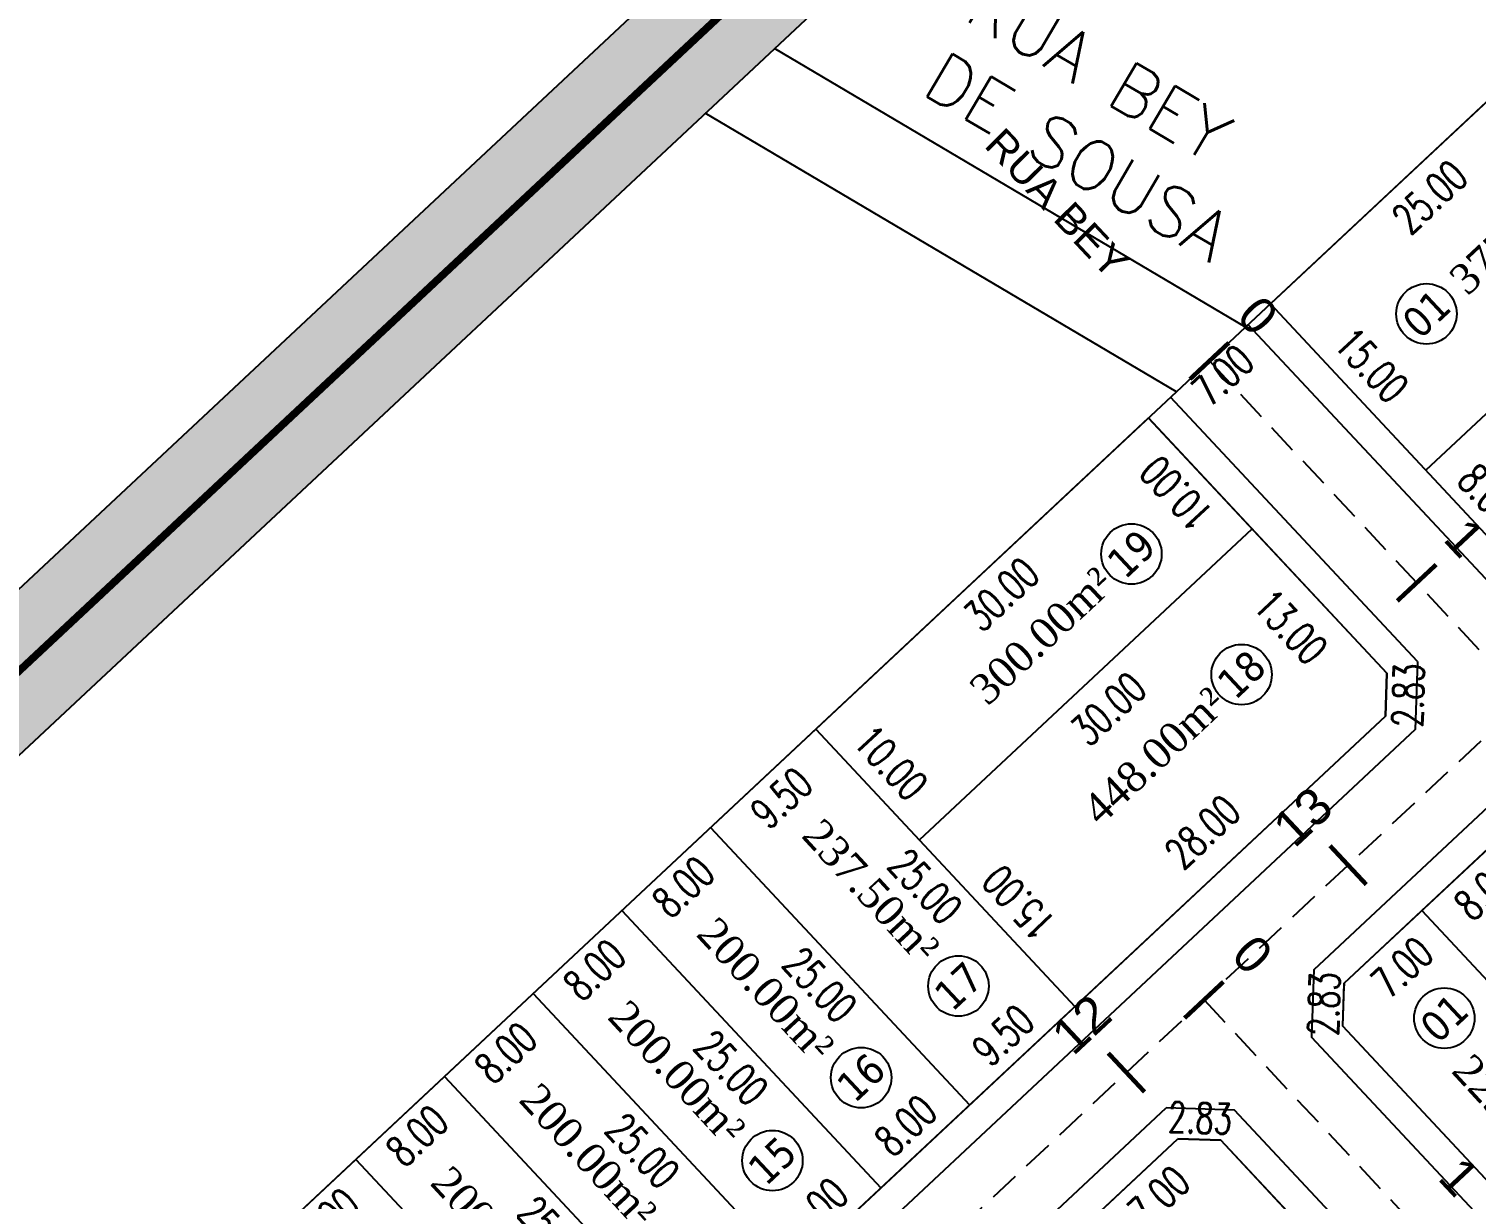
# Model space of a CAD drawing. Header units: metres. Extents: x 437145 to 443371, y 9612590 to 9615494.
# Drawn here: x 437331.1 to 437426.4, y 9614847.7 to 9614924.8 of the extents above; entities that cross this region are included whole.
import ezdxf

# ---------------------------------------------------------------- set-up
doc = ezdxf.new("R2010")
doc.units = ezdxf.units.M
for name, pattern in [('ACAD_ISO02W100', [15, 12, -3]), ('DASHED2', [0.375, 0.25, -0.125]), ('HIDDEN', [9.524999999999995, 6.349999999999998, -3.174999999999998])]:
    doc.linetypes.add(name, pattern=pattern)
for name, color, linetype in [('ADUTORA', 90, 'Continuous'), ('Auxiliar', 7, 'Continuous'), ('COTAS', 10, 'Continuous'), ('Eixo Acesso', 2, 'ACAD_ISO02W100'), ('Estacas', 7, 'Continuous'), ('Layer3', 1, 'Continuous'), ('M_FIO', 32, 'Continuous'), ('ÁREA', 7, 'Continuous')]:
    doc.layers.add(name, color=color, linetype=linetype)
doc.layers.get('0').off()
doc.styles.add('ARIAL', font='arial.ttf')
doc.styles.add('COTAS', font='romans.shx', dxfattribs={"width": 0.7})
doc.styles.add('symplex', font='simplex.shx', dxfattribs={"bigfont": 'bigfont.shx'})
doc.styles.add('tahoma', font='tahoma.ttf')
doc.styles.add('ÁREA', font='times.ttf', dxfattribs={"height": 2})
doc.dimstyles.new('C-75', dxfattribs={"dimtxt": 2, "dimasz": 0.2, "dimexe": 0, "dimexo": 0, "dimgap": 1, "dimtad": 0, "dimzin": 4, "dimdsep": 46, "dimtxsty": 'COTAS', "dimblk1": 'BOL-COT', "dimblk2": 'BOL-COT', "dimsah": 1, "dimcen": 0.1, "dimse1": 1, "dimse2": 1, "dimsd1": 1, "dimsd2": 1, "dimclrd": 8, "dimclre": 256, "dimaunit": 1, "dimadec": 3, "dimazin": 0, "dimtfac": 0.5, "dimtix": 1, "dimtmove": 0, "dimatfit": 3, "dimldrblk": 'BOL-COT', "dimfxl": 1, "dimtolj": 1, "dimtzin": 0, "dimarcsym": 0})

# ---------------------------------------------------------------- blocks, each defined once
blk = doc.blocks.new('Est')
at = {"const_width": 0.2}
blk.add_lwpolyline([(0, -1.19999999925494), (0, 1.200000001117586)], dxfattribs=at)
blk = doc.blocks.new('*D6')
at = {"layer": 'Layer3', "transparency": 16777216, "insert": (2656.772232260817, 1163.433804461132), "char_height": 2, "attachment_point": 5, "rotation": 0.0020370372190441828, "style": 'COTAS'}
blk.add_mtext('\\A1;8.00', dxfattribs=at)
blk = doc.blocks.new('BOL-COT')
at = {"layer": 'COTAS'}
for p, q in [((-1.999999999999943, 8.53e-14), (2, 8.53e-14)), ((0, -2.999999999999971), (0, 3.000000000000028))]:
    blk.add_line(p, q, dxfattribs=at)
blk.add_circle((0, 0), 0.4, dxfattribs=at)
blk = doc.blocks.new('*D10')
at = {"layer": 'Layer3', "transparency": 16777216, "insert": (2665.522233454592, 1163.393598151724), "char_height": 2, "attachment_point": 5, "rotation": 0.0020445295044816455, "style": 'COTAS'}
blk.add_mtext('\\A1;9.50', dxfattribs=at)
blk = doc.blocks.new('*D11')
at = {"layer": 'Layer3', "transparency": 16777216, "insert": (2723.757825968489, 1184.529976894479), "char_height": 2, "attachment_point": 5, "rotation": 0.0020370569627687447, "style": 'COTAS'}
blk.add_mtext('\\A1;25.00', dxfattribs=at)
blk = doc.blocks.new('*D34')
at = {"layer": 'Layer3', "transparency": 16777216, "insert": (2648.772232264538, 1163.433519210066), "char_height": 2, "attachment_point": 5, "rotation": 0.002037063899419806, "style": 'COTAS'}
blk.add_mtext('\\A1;8.00', dxfattribs=at)
blk = doc.blocks.new('*D61')
at = {"layer": 'Layer3', "transparency": 16777216, "insert": (2668.461041046854, 1174.053261743205), "char_height": 2, "attachment_point": 5, "rotation": 270.0020367620242, "style": 'COTAS'}
blk.add_mtext('\\A1;25.00', dxfattribs=at)
blk = doc.blocks.new('*D62')
at = {"layer": 'Layer3', "transparency": 16777216, "insert": (2658.96104105416, 1174.052923383473), "char_height": 2, "attachment_point": 5, "rotation": 270.0020367618906, "style": 'COTAS'}
blk.add_mtext('\\A1;25.00', dxfattribs=at)
blk = doc.blocks.new('*D63')
at = {"layer": 'Layer3', "transparency": 16777216, "insert": (2650.961041058612, 1174.052638959475), "char_height": 2, "attachment_point": 5, "rotation": 270.00203676015633, "style": 'COTAS'}
blk.add_mtext('\\A1;25.00', dxfattribs=at)
blk = doc.blocks.new('*D64')
at = {"layer": 'Layer3', "transparency": 16777216, "insert": (2642.961041062337, 1174.052356304879), "char_height": 2, "attachment_point": 5, "rotation": 270.002036762024, "style": 'COTAS'}
blk.add_mtext('\\A1;25.00', dxfattribs=at)
blk = doc.blocks.new('*D65')
at = {"layer": 'Layer3', "transparency": 16777216, "insert": (2634.961041063007, 1174.052070110429), "char_height": 2, "attachment_point": 5, "rotation": 270.00203676055673, "style": 'COTAS'}
blk.add_mtext('\\A1;25.00', dxfattribs=at)
blk = doc.blocks.new('*D209')
at = {"layer": 'Layer3', "transparency": 16777216, "insert": (2713.387967514073, 1179.052889710932), "char_height": 2, "attachment_point": 5, "rotation": 270.0020367213779, "style": 'COTAS'}
blk.add_mtext('\\A1;15.00', dxfattribs=at)
blk = doc.blocks.new('*D210')
at = {"layer": 'Layer3', "transparency": 16777216, "insert": (2713.186153364886, 1167.552891900255), "char_height": 2, "attachment_point": 5, "rotation": 270.00203670413055, "style": 'COTAS'}
blk.add_mtext('\\A1;8.00', dxfattribs=at)
blk = doc.blocks.new('*D211')
at = {"layer": 'Layer3', "transparency": 16777216, "insert": (2665.521473584855, 1184.780354426574), "char_height": 2, "attachment_point": 5, "rotation": 0.0020406875224678795, "style": 'COTAS'}
blk.add_mtext('\\A1;9.50', dxfattribs=at)
blk = doc.blocks.new('*D212')
at = {"layer": 'Layer3', "transparency": 16777216, "insert": (2685.27024424689, 1184.685490181069), "char_height": 2, "attachment_point": 5, "rotation": 0.0020370543127587273, "style": 'COTAS'}
blk.add_mtext('\\A1;30.00', dxfattribs=at)
blk = doc.blocks.new('*D213')
at = {"layer": 'Layer3', "transparency": 16777216, "insert": (2685.271321304645, 1174.354453074145), "char_height": 2, "attachment_point": 5, "rotation": 0.007686590179831475, "style": 'COTAS'}
blk.add_mtext('\\A1;30.00', dxfattribs=at)
blk = doc.blocks.new('*D214')
at = {"layer": 'Layer3', "transparency": 16777216, "insert": (2684.271160425487, 1164.204054448153), "char_height": 2, "attachment_point": 5, "rotation": 359.9980083783642, "style": 'COTAS'}
blk.add_mtext('\\A1;28.00', dxfattribs=at)
blk = doc.blocks.new('*D215')
at = {"layer": 'Layer3', "transparency": 16777216, "insert": (2698.225871487894, 1181.64943963136), "char_height": 2, "attachment_point": 5, "rotation": 89.99827409921086, "style": 'COTAS'}
blk.add_mtext('\\A1;10.00', dxfattribs=at)
blk = doc.blocks.new('*D216')
at = {"layer": 'Layer3', "transparency": 16777216, "insert": (2697.725979498758, 1170.102590370492), "char_height": 2, "attachment_point": 5, "rotation": 270.0149268850565, "style": 'COTAS'}
blk.add_mtext('\\A1;13.00', dxfattribs=at)
blk = doc.blocks.new('*D217')
at = {"layer": 'Layer3', "transparency": 16777216, "insert": (2672.363212561345, 1181.553906930016), "char_height": 2, "attachment_point": 5, "rotation": 270.01614171585254, "style": 'COTAS'}
blk.add_mtext('\\A1;10.00', dxfattribs=at)
blk = doc.blocks.new('*D218')
at = {"layer": 'Layer3', "transparency": 16777216, "insert": (2672.241852830218, 1169.053072995123), "char_height": 2, "attachment_point": 5, "rotation": 89.99263344903896, "style": 'COTAS'}
blk.add_mtext('\\A1;15.00', dxfattribs=at)
blk = doc.blocks.new('*D256')
at = {"layer": 'Layer3', "transparency": 16777216, "insert": (2624.797922855151, 1184.918800806958), "char_height": 2, "attachment_point": 5, "rotation": 0.0020367034649690125, "style": 'COTAS'}
blk.add_mtext('\\A1;8.00', dxfattribs=at)
blk = doc.blocks.new('*D257')
at = {"layer": 'Layer3', "transparency": 16777216, "insert": (2632.800384705212, 1184.91711572032), "char_height": 2, "attachment_point": 5, "rotation": 0.002036730153675442, "style": 'COTAS'}
blk.add_mtext('\\A1;8.00', dxfattribs=at)
blk = doc.blocks.new('*D258')
at = {"layer": 'Layer3', "transparency": 16777216, "insert": (2640.800384703349, 1184.917400149959), "char_height": 2, "attachment_point": 5, "rotation": 0.0020367168092362835, "style": 'COTAS'}
blk.add_mtext('\\A1;8.00', dxfattribs=at)
blk = doc.blocks.new('*D259')
at = {"layer": 'Layer3', "transparency": 16777216, "insert": (2648.800384698226, 1184.917684564698), "char_height": 2, "attachment_point": 5, "rotation": 0.0020367168093050375, "style": 'COTAS'}
blk.add_mtext('\\A1;8.00', dxfattribs=at)
blk = doc.blocks.new('*D260')
at = {"layer": 'Layer3', "transparency": 16777216, "insert": (2656.800384695083, 1184.917969003651), "char_height": 2, "attachment_point": 5, "rotation": 0.002036716809350874, "style": 'COTAS'}
blk.add_mtext('\\A1;8.00', dxfattribs=at)
blk = doc.blocks.new('*D450')
at = {"layer": 'Layer3', "transparency": 16777216, "insert": (2665.772758013434, 1148.631599573749), "char_height": 2, "attachment_point": 5, "rotation": 0.0020228337009015563, "style": 'COTAS'}
blk.add_mtext('\\A1;7.00', dxfattribs=at)
blk = doc.blocks.new('*D542')
at = {"layer": 'Layer3', "transparency": 16777216, "insert": (2687.772756245059, 1148.695286106649), "char_height": 2, "attachment_point": 5, "rotation": 0.002036981953065027, "style": 'COTAS'}
blk.add_mtext('\\A1;7.00', dxfattribs=at)
blk = doc.blocks.new('*D544')
at = {"layer": 'Layer3', "transparency": 16777216, "insert": (2695.272755893303, 1148.70263041589), "char_height": 2, "attachment_point": 5, "rotation": 0.002034062351873794, "style": 'COTAS'}
blk.add_mtext('\\A1;8.00', dxfattribs=at)
blk = doc.blocks.new('*D631')
at = {"layer": 'Layer3', "transparency": 16777216, "insert": (2682.363768625402, 1150.460721349864), "char_height": 2, "attachment_point": 5, "rotation": 45.00203708891082, "style": 'COTAS'}
blk.add_mtext('\\A1;2.83', dxfattribs=at)
blk = doc.blocks.new('*D826')
at = {"layer": 'Layer3', "transparency": 16777216, "insert": (2671.2726911141, 1150.551402647526), "char_height": 2, "attachment_point": 5, "rotation": 315.0020370288793, "style": 'COTAS'}
blk.add_mtext('\\A1;2.83', dxfattribs=at)
blk = doc.blocks.new('*D844')
at = {"layer": 'Layer3', "transparency": 16777216, "insert": (2700.297730823779, 1161.527003002664), "char_height": 2, "attachment_point": 5, "rotation": 45.002036697879, "style": 'COTAS'}
blk.add_mtext('\\A1;2.83', dxfattribs=at)
blk = doc.blocks.new('*D846')
at = {"layer": 'Layer3', "transparency": 16777216, "insert": (2705.771456562132, 1185.256502040061), "char_height": 2, "attachment_point": 5, "rotation": 0.0020367075258245766, "style": 'COTAS'}
blk.add_mtext('\\A1;7.00', dxfattribs=at)
blk = doc.blocks.new('atutu')
at = {"layer": 'Layer3', "ltscale": 5}
h = blk.add_hatch(dxfattribs=at)
h.set_pattern_fill('AR-SAND', color=49, scale=0.1)
h.set_pattern_definition([(37.50000000000001, (-475087.5949620029, -9591321.841822851), (-0.0062993358109608, 0.1926823769013159), [0, -0.152, 0, -0.17, 0, -0.1625]), (7.499999999999999, (-475087.5949620029, -9591321.841822851), (0.1769776705267727, 0.282214606522974), [0, -0.082, 0, -0.137, 0, -0.0525]), (327.5, (-475087.7179620029, -9591321.841822851), (0.3114141861751495, 0.0005659053536965), [0, -0.05, 0, -0.18, 0, -0.235]), (317.5, (-475087.7179620029, -9591321.841822851), (0.3006126604572294, 0.087767556493425), [0, -0.025, 0, -0.118, 0, -0.135])])
h.paths.add_polyline_path([(2864.465890253394, 1229.158218192268), (2384.964919384127, 1229.158218192268), (2384.964919384127, 1225.230022257525), (2864.465890253394, 1225.158218192268)])
h.paths.add_polyline_path([(2864.465890253394, 1225.158218192268), (2384.964919384127, 1225.230022257525), (2384.964919384127, 1221.158218192267), (2864.465890253394, 1221.158218192267)])
at = {"layer": 'Layer3', "color": 0}
for p, q in [((2671.272761348426, 1148.551401781249), (2669.272690244159, 1150.551330672908)), ((2682.272761344002, 1148.551792858499), (2684.272690235894, 1150.551863966841))]:
    blk.add_line(p, q, dxfattribs=at)
at = {"layer": 'Layer3', "color": 9}
for points in [[(2384.964919384127, 1229.158218192268), (2864.465890253394, 1229.158218192268)], [(2384.964919384127, 1221.158218192267), (2864.465890253394, 1221.158218192267)]]:
    blk.add_lwpolyline(points, dxfattribs=at)
at = {"layer": 'Layer3', "color": 40, "linetype": 'HIDDEN', "const_width": 0.5}
blk.add_lwpolyline([(2384.964919384127, 1225.230022257525), (2864.465890253394, 1225.158218192268)], dxfattribs=at)
at = {"layer": 'Layer3', "color": 0}
for points in [[(2702.797284304887, 1186.552503822702), (2480.954146878236, 1186.544616554263)], [(2628.771410533542, 1186.549871355626), (2628.772299219354, 1161.549890185106)], [(2636.7714105297, 1186.550155779678), (2636.772299214639, 1161.550174609158)], [(2644.771410525218, 1186.550440207454), (2644.772299210972, 1161.550459033209)], [(2652.771410520678, 1186.550724633369), (2652.772299206315, 1161.550743464711)], [(2660.771410515847, 1186.551009059283), (2660.772299201717, 1161.551027886901)], [(2670.27141051119, 1186.55134741995), (2670.272299194325, 1161.551366307172)], [(2700.268945269078, 1186.552413929585), (2700.272030890943, 1163.552235633466)], [(2702.797284305469, 1186.552503820839), (2709.026661201811, 1186.548612729046)], [(2820.271410409792, 1186.556680422607), (2709.025456860743, 1186.55272525582)], [(2709.026661201811, 1186.548612729046), (2822.272628917673, 1186.552638329897)], [(2711.272228075273, 1163.552823860529), (2711.271410484706, 1186.5528050385)], [(2670.271765914245, 1176.5533177055), (2700.270286833018, 1176.552414065558)], [(2711.27194369511, 1171.552823858666), (2736.271943680791, 1171.553712543431)], [(2700.272228082549, 1163.552432839158), (2698.272299179307, 1161.552361747581)], [(2698.272299179307, 1161.552361747581), (2532.772299272905, 1161.546478644344)], [(2623.272690067674, 1150.549695222038), (2669.27269024608, 1150.551330669183)], [(2684.272690238687, 1150.551863968703), (2730.272690203589, 1150.55349941771)], [(2691.272690232692, 1150.552113233465), (2691.273579063151, 1125.552113253954)], [(2671.277845454135, 1005.551402079272), (2671.272761350987, 1148.551401777524)], [(2682.277845446801, 1005.551793368864), (2682.272761344933, 1148.551792860362)]]:
    blk.add_lwpolyline(points, dxfattribs=at)
for centre in [(2693.337818051072, 1180.773051482025), (2718.337879236404, 1179.052251939061), (2693.216473933915, 1170.015382543537), (2648.775128595613, 1167.740599667984), (2656.775128591772, 1167.740884093898), (2665.579958788434, 1167.76730378564), (2687.517483193393, 1144.363618433806)]:
    blk.add_circle(centre, 1.990958139869911, dxfattribs=at)
at = {"layer": 'M_FIO'}
for p, q in [((2673.272731894535, 1149.379900006908), (2670.101046264312, 1152.55136012319)), ((2673.27273189564, 1149.379900006908), (2670.101046265418, 1152.55136012319)), ((2680.272731892381, 1149.380148874927), (2683.44419200616, 1152.551834516558)), ((2680.272731893487, 1149.380148874927), (2683.444192007266, 1152.551834516558))]:
    blk.add_line(p, q, dxfattribs=at)
for points in [[(2702.797284305469, 1186.552503820839), (2692.660833400349, 1221.158218192267)], [(2709.025456860627, 1186.55272525582), (2698.891339382937, 1221.158218192267)], [(2702.272257530795, 1162.724076809692), (2702.271410491458, 1186.552485136646)], [(2702.2722575319, 1162.724076809692), (2702.271410492564, 1186.552485136646)], [(2702.797284306575, 1186.552503820839), (2709.026661202917, 1186.548612729046)], [(2709.272257526196, 1162.724325640458), (2709.271410486859, 1186.552734066132)], [(2709.272257527302, 1162.724325640458), (2709.271410487965, 1186.552734066132)], [(2702.272257530795, 1162.724076811555), (2699.100798903522, 1159.552392701018)], [(2702.2722575319, 1162.724076811555), (2699.100798904629, 1159.552392701018)], [(2699.100798902592, 1159.552392701018), (2531.943942021486, 1159.546450702804)], [(2699.100798903697, 1159.552392701018), (2531.943942022592, 1159.546450702804)], [(2622.444191834157, 1152.54966576803), (2670.101046265185, 1152.551360121328)], [(2622.444191835263, 1152.54966576803), (2670.101046266291, 1152.551360121328)], [(2683.44419200616, 1152.551834516558), (2731.101046221587, 1152.553528871718)], [(2683.444192007266, 1152.551834516558), (2731.101046222693, 1152.553528871718)], [(2673.277874905815, 1004.72304605912), (2673.272731897096, 1149.379900003183)], [(2673.277874906921, 1004.72304605912), (2673.272731898201, 1149.379900003183)], [(2680.277874901798, 1004.723295137617), (2680.272731892381, 1149.380148874927)], [(2680.277874902904, 1004.723295137617), (2680.272731893487, 1149.380148874927)]]:
    blk.add_lwpolyline(points, dxfattribs=at)
at = {"layer": 'ADUTORA', "color": 7, "style": 'symplex'}
for s, p in [('RUA BEY', (2709.271385458846, 1214.158218192268)), (' DE SOUSA', (2703.271385458846, 1214.658218192268))]:
    blk.add_text(s, height=3.284297485517897, rotation=286.4859255870639, dxfattribs=at).set_placement(p)
at = {"layer": 'Layer3', "color": 5, "char_height": 1.999999999999999, "attachment_point": 5, "rotation": 0.0020370548664193034, "style": 'tahoma'}
for s, insert in [('\\A1;19', (2693.33781805113, 1180.77305148575)), ('\\A1;01', (2718.337879236637, 1179.052251946512)), ('\\A1;18', (2693.216473934148, 1170.015382543537)), ('\\A1;15', (2648.772666739731, 1167.742569180536)), ('\\A1;16', (2656.775128574134, 1167.740885557938)), ('\\A1;17', (2665.57995878855, 1167.767303781915)), ('\\A1;01', (2687.517483193509, 1144.363618435669))]:
    blk.add_mtext(s, dxfattribs=dict(at, insert=insert))
at = {"layer": 'ÁREA', "linetype": 'Continuous', "lineweight": -2, "extrusion": (-0.0006588081243978, -0.0262267346955952, 0.9996558029437244), "style": 'ÁREA'}
for p in [(2600.686646914309, 1247.224722178558, -37.24602745159727), (2608.684116964573, 1247.42583162462, -37.25130537612594), (2616.681587004038, 1247.62694106482, -37.25658330064631), (2624.67905705237, 1247.828050508966, -37.26186122535757)]:
    blk.add_text('200.00m²', height=1.999999999999999, rotation=270.9999999799873, dxfattribs=at).set_placement(p)
at = {"layer": 'ÁREA', "linetype": 'Continuous', "lineweight": -2, "extrusion": (-0.0006588081243978001, -0.02622673469559521, 0.9996558029437245), "style": 'ÁREA'}
for s, p in [('237.50m²', (2634.176102246746, 1248.064900295938, -37.26807712021963)), ('223.00m²', (2655.886968253882, 1208.053283033477, -36.21801059444091))]:
    blk.add_text(s, height=1.999999999999999, rotation=270.9999999799873, dxfattribs=at).set_placement(p)
at = {"layer": 'ÁREA', "linetype": 'Continuous', "lineweight": -2, "extrusion": (0.02623087421013141, -0.0004657028131455001, 0.9996558029437245), "style": 'ÁREA'}
for s, p in [('300.00m²', (1227.274393653287, -2657.380424508904, 65.22659029651389)), ('375.00m²', (1226.150500300852, -2698.932587392555, 66.00425837031764))]:
    blk.add_text(s, height=1.999999999999999, rotation=270.9999999857893, dxfattribs=at).set_placement(p)
at = {"layer": 'ÁREA', "linetype": 'Continuous', "lineweight": -2, "extrusion": (0.0262308742101314, -0.0004657028131455, 0.9996558029437244), "style": 'ÁREA'}
blk.add_text('448.00m²', height=1.999999999999999, rotation=270.9999999857894, dxfattribs=at).set_placement((1216.431377911042, -2657.597939452438, 65.23229876747882))
at = {"layer": 'Layer3', "color": 0}
for base, p1, p2, angle, picture, middle in [((2628.769006723187, 1184.918941967796), (2620.771410539247, 1186.549588092002), (2628.768948748208, 1186.549872381943), 0.0020367034633440024, '*D256', (2624.797922855151, 1184.918800806958)), ((2636.771468574881, 1184.917256883008), (2628.773872390413, 1186.547903003502), (2636.771410599142, 1186.548187297169), 0.0020367301585579897, '*D257', (2632.800384705212, 1184.91711572032)), ((2644.771468570135, 1184.917541311722), (2636.773872385582, 1186.548187429416), (2644.771410594776, 1186.54847172122), 0.002036716810862054, '*D258', (2640.800384703349, 1184.917400149959)), ((2652.771468565362, 1184.917825726461), (2644.7738723811, 1186.54847185533), (2652.771410590003, 1186.548756147134), 0.0020367168109361724, '*D259', (2648.800384698226, 1184.917684564698)), ((2660.771468561578, 1184.918110165414), (2652.773872377491, 1186.548756281245), (2660.77141058622, 1186.549040573049), 0.0020367168109805276, '*D260', (2656.800384695083, 1184.917969003651))]:
    dim = blk.add_linear_dim(base=base, p1=p1, p2=p2, angle=angle, dimstyle='C-75', dxfattribs=at)
    dim.commit()
    dim.dimension.update_dxf_attribs({"geometry": picture, "text_midpoint": middle, "dimtype": 129})
for p1, p2, distance, picture, middle in [((2636.768948673993, 1186.552125297818), (2636.769837377791, 1161.552143490273), -1.8083519640265722, '*D65', (2634.961041063007, 1174.052070110429)), ((2644.768948668289, 1186.552411493245), (2644.769837372727, 1161.552429683837), -1.808351959312663, '*D64', (2642.961041062337, 1174.052356304879)), ((2652.768948664738, 1186.552694147783), (2652.769837368362, 1161.552712338376), -1.8083519590807395, '*D63', (2650.961041058612, 1174.052638959475)), ((2660.768948660198, 1186.552978571835), (2660.769837364578, 1161.552996762428), -1.8083519593704158, '*D62', (2658.96104105416, 1174.052923383473)), ((2660.771410515847, 1186.551009059283), (2670.271410512005, 1186.551347418088), -1.7708238132351748, '*D211', (2665.521473584855, 1184.780354426574)), ((2670.268948653504, 1186.55331693064), (2670.269837357942, 1161.553335123095), -1.8083519600107003, '*D61', (2668.461041046854, 1174.053261743205)), ((2670.268948653504, 1186.55331693064), (2670.271765914245, 1176.5533177055), 2.0928553605244145, '*D217', (2672.363212561345, 1181.553906930016)), ((2670.271410512005, 1186.551347418088), (2700.268945269078, 1186.552413929585), -1.8663904939475988, '*D212', (2685.27024424689, 1184.685490181069)), ((2700.833897681349, 1186.649360983032), (2700.83359645484, 1176.649361167434), -2.6078755813831753, '*D215', (2698.225871487894, 1181.64943963136)), ((2702.271410491865, 1186.552485127333), (2709.271410486277, 1186.552733958098), -1.2961075034730805, '*D846', (2705.771456562132, 1185.256502040061)), ((2711.27141048523, 1186.552805105555), (2711.271943696973, 1171.552823858666), 2.116290424309368, '*D209', (2713.387967514073, 1179.052889710932)), ((2711.257773512067, 1186.00517201643), (2736.25777349705, 1186.006060850206), -1.475639539772776, '*D11', (2723.757825968489, 1184.529976894479)), ((2670.271765914245, 1176.5533177055), (2700.270286172012, 1176.557342196214), -2.2008768965176704, '*D213', (2685.271321304645, 1174.354453074145)), ((2700.943241838331, 1176.603518225584), (2700.946628687694, 1163.603339741337), -3.2189558734932384, '*D216', (2697.725979498758, 1170.102590370492)), ((2670.271765914245, 1176.5533177055), (2670.269837357942, 1161.553335123095), 1.9710512104150255, '*D218', (2672.241852830218, 1169.053072995123)), ((2711.271943696973, 1171.552823858666), (2711.272228074517, 1163.552823862392), 1.9140674803503779, '*D210', (2713.186153364886, 1167.552891900255)), ((2670.269837357942, 1161.553335123095), (2698.272299179307, 1161.552361747581), 2.651206014416712, '*D214', (2684.271160425487, 1164.204054448153)), ((2652.772299206956, 1161.550743207666), (2644.772299210681, 1161.550458779889), -1.8829182174790502, '*D34', (2648.772232264538, 1163.433519210066)), ((2660.772299202299, 1161.551028462458), (2652.772299206141, 1161.550744038406), -1.882918211889947, '*D6', (2656.772232260817, 1163.433804461132)), ((2670.272299195082, 1161.551366882729), (2660.772299201717, 1161.551027886901), -1.8424007680809795, '*D10', (2665.522233454592, 1163.393598151724)), ((2700.272228082549, 1163.552432839158), (2698.272299179307, 1161.552361747581), 1.450178063213767, '*D844', (2700.297730823779, 1161.527003002664)), ((2669.272690244159, 1150.551330672908), (2671.272761350987, 1148.551401777524), 1.4142147928101563, '*D826', (2671.2726911141, 1150.551402647526)), ((2684.27269023828, 1150.551864369172), (2682.272761345574, 1148.551793260831), -1.2854138518411948, '*D631', (2682.363768625402, 1150.460721349864)), ((2662.272690238804, 1150.551083537149), (2669.272690244159, 1150.551330672908), -1.9196075324763557, '*D450', (2665.772758013434, 1148.631599573749)), ((2684.27269023828, 1150.551864369172), (2691.272690232692, 1150.552113233465), -1.8567026958434356, '*D542', (2687.772756245059, 1148.695286106649)), ((2691.272690233624, 1150.552077342156), (2699.272690228152, 1150.552361350837), -1.8495889317723857, '*D544', (2695.272755893303, 1148.70263041589))]:
    dim = blk.add_aligned_dim(p1=p1, p2=p2, distance=distance, dimstyle='C-75', dxfattribs=at)
    dim.commit()
    dim.dimension.update_dxf_attribs({"geometry": picture, "text_midpoint": middle})

msp = doc.modelspace()

# ---------------------------------------------------------------- linework, layer by layer
at = {"layer": 'Auxiliar', "color": 2, "linetype": 'Continuous', "lineweight": -3}
for p, q in [((437412.8562980074, 9614906.655457765), (437492.4718829034, 9614981.095437007)), ((437428.5618699444, 9614889.853080552), (437412.8562980074, 9614906.655457765)), ((437281.0031186602, 9614783.384065226), (437404.8208180755, 9614899.143396605)), ((437420.5267961555, 9614882.340704404), (437404.8208180755, 9614899.143396605)), ((437417.716665849, 9614861.917199396), (437451.3195016263, 9614893.331357863)), ((437420.4315145742, 9614879.513964465), (437420.5267961555, 9614882.340704404)), ((437299.5372544108, 9614766.4881804), (437420.4315145742, 9614879.513964465)), ((437417.6207158234, 9614859.0895645), (437417.7105000959, 9614861.735495444)), ((437417.7125256164, 9614861.795187267), (437417.7105000959, 9614861.735495444)), ((437417.716665849, 9614861.917199396), (437417.7125256164, 9614861.795187267)), ((437515.2821271721, 9614754.631023724), (437417.6207158234, 9614859.0895645)), ((437373.1574523654, 9614820.258148815), (437406.7602881426, 9614851.672307285)), ((437406.7602881426, 9614851.672307285), (437409.5854472098, 9614851.57727613)), ((437507.2451886897, 9614747.118792105), (437409.5854472098, 9614851.57727613))]:
    msp.add_line(p, q, dxfattribs=at)
at = {"layer": 'Eixo Acesso', "color": 3, "linetype": 'DASHED2', "lineweight": -3, "ltscale": 8}
for p, q in [((437228.05493295, 9614692.129022036), (437544.7158828954, 9614988.179904092)), ((437408.8382941056, 9614902.899709549), (437429.665769864, 9614880.617896684)), ((437408.4823613578, 9614860.813223029), (437516.3861337526, 9614745.397553105))]:
    msp.add_line(p, q, dxfattribs=at)

# ---------------------------------------------------------------- block references
at = {"rotation": 43.07140519794264}
msp.add_blockref('atutu', (436242.5698856535, 9612188.321055599), dxfattribs=at)
at = {"layer": 'Estacas', "color": 7, "linetype": 'Continuous', "lineweight": -3, "xscale": 1.458333333106969, "yscale": 1.458333333106969, "zscale": 1.458333333106969}
for p, rotation in [((437408.8382941056, 9614902.899709549), 313.0677995341093), ((437422.4955603369, 9614888.28878627), 313.0677995341093), ((437417.9794499017, 9614869.692187866), 43.07344208228414), ((437408.4823613578, 9614860.813223029), 313.0734422361365), ((437403.3698716747, 9614856.033482803), 43.07344208228414)]:
    msp.add_blockref('Est', p, dxfattribs=dict(at, rotation=rotation))

# ---------------------------------------------------------------- texts
at = {"layer": 'ADUTORA', "color": 7, "extrusion": (0.2523981432401358, 0.1002419811213371, 0.9624171250085908), "style": 'ARIAL'}
msp.add_text('RUA BEY', height=2, rotation=202.2865637537625, dxfattribs=at).set_placement((8774508.62909049, -3806821.389827673, 1074268.36377783))
at = {"layer": 'Estacas', "color": 7, "linetype": 'Continuous', "lineweight": -3, "char_height": 2.399999999999999, "attachment_point": 8, "style": 'ARIAL'}
for s, insert, rotation in [('{\\C256;0}', (437411.1395145222, 9614905.050728982), 313.0677995341093), ('{\\C256;1}', (437424.7967807534, 9614890.439805703), 313.0677995341093), ('{\\C256;13}', (437415.8282038542, 9614871.993196437), 43.07344208228415), ('{\\C256;0}', (437410.7833699227, 9614862.964469083), 313.0734422361365), ('{\\C256;12}', (437401.2186256271, 9614858.334491374), 43.07344208228415), ('{\\C256;1}', (437424.4420750261, 9614848.354890892), 313.0734422361365)]:
    msp.add_mtext(s, dxfattribs=dict(at, insert=insert, rotation=rotation))

doc.saveas('drawing.dxf')
